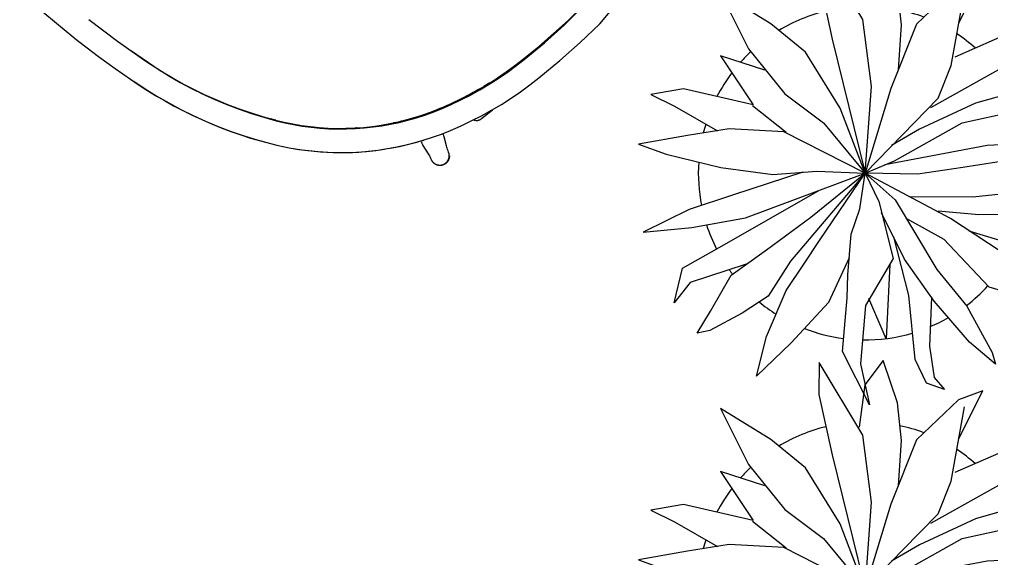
# Model space of a CAD drawing. Header units: millimetres. Extents: x 24870 to 27223, y 1839 to 3696.
# Drawn here: x 27059.7 to 27163.1, y 3025.2 to 3082.6 of the extents above; entities that cross this region are included whole.
import ezdxf

# ---------------------------------------------------------------- set-up
doc = ezdxf.new("R2010")
doc.units = ezdxf.units.MM
doc.layers.add('2-tef-aksesuar', color=30, linetype='Continuous')
doc.layers.add('2-tef-hareketli', color=251, linetype='Continuous')

# ---------------------------------------------------------------- blocks, each defined once
blk = doc.blocks.new('TREEI')
at = {"color": 63, "true_color": 0xafc95e}
for p, q in [((0.00559, 0.14421), (0.00851, 0.15172)), ((0.00851, 0.15172), (0.01319, 0.12981)), ((-0.04055, 0.13731), (-0.05106, 0.14169)), ((-0.05106, 0.14169), (-0.04581, 0.11354)), ((0.00034, 0.10977), (0.00559, 0.14421)), ((0.04591, 0.13419), (0.04532, 0.14482)), ((0.04532, 0.14482), (0.05233, 0.13419)), ((-0.01894, 0.10852), (-0.04055, 0.13731)), ((0.01319, 0.12981), (0.01553, 0.09413)), ((0.03597, 0.11604), (0.04591, 0.13419)), ((0.05233, 0.13419), (0.04883, 0.11729)), ((0.07919, 0.09788), (0.09088, 0.12292)), ((0.09088, 0.12292), (0.08387, 0.08412)), ((-0.05458, 0.10414), (-0.09429, 0.11729)), ((-0.09429, 0.11729), (-0.08028, 0.09476)), ((0.01542, 0.09104), (0.03597, 0.11604)), ((0.04883, 0.11729), (0.02663, 0.08099)), ((-0.04581, 0.11354), (-0.02595, 0.0572)), ((0.0015, 0.07849), (0.00034, 0.10977)), ((-0.03079, 0.07092), (-0.05458, 0.10414)), ((-0.01426, 0.06534), (-0.01894, 0.10852)), ((-0.10013, 0.08787), (-0.11299, 0.09976)), ((-0.11299, 0.09976), (-0.10247, 0.07347)), ((0.05349, 0.06909), (0.07919, 0.09788)), ((-0.08028, 0.09476), (-0.04231, 0.06659)), ((0.01553, 0.09413), (0.01436, 0.06033)), ((0.02429, 0.0572), (0.05583, 0.09476)), ((0.05583, 0.09476), (0.04883, 0.06659)), ((-0.07735, 0.07347), (-0.10013, 0.08787)), ((0.08387, 0.08412), (0.05992, 0.05783)), ((-0.00433, 0.02528), (0.0015, 0.07849)), ((0.02663, 0.08099), (0.01121, 0.04429)), ((-0.10247, 0.07347), (-0.0832, 0.05157)), ((-0.0464, 0.0547), (-0.07735, 0.07347)), ((-0.04231, 0.06659), (-0.02244, 0.04844)), ((-0.00275, 0.03967), (-0.01426, 0.06534)), ((0.0202, 0.05533), (0.05349, 0.06909)), ((0.01436, 0.06033), (0.00799, 0.02665)), ((0.05992, 0.05783), (0.05057, 0.04594)), ((0.07161, 0.05282), (0.10724, 0.05908)), ((0.10724, 0.05908), (0.13879, 0.06283)), ((0.13879, 0.06283), (0.11775, 0.04594)), ((-0.14628, 0.05658), (-0.10948, 0.0572)), ((-0.10831, 0.02905), (-0.14628, 0.05658)), ((-0.10948, 0.0572), (-0.07443, 0.03343)), ((-0.0832, 0.05157), (-0.05282, 0.03529)), ((-0.01285, 0.02893), (-0.0464, 0.0547)), ((-0.02595, 0.0572), (0.00087, -0.00068)), ((0.00502, 0.01965), (0.0202, 0.05533)), ((0.04301, 0.03757), (0.07161, 0.05282)), ((0.05057, 0.04594), (0.03247, 0.02591)), ((0.11775, 0.04594), (0.08913, 0.02966)), ((-0.07443, 0.03343), (-0.01285, 0.00289)), ((-0.05282, 0.03529), (-0.02653, 0.0209)), ((-0.13986, 0.0234), (-0.14744, 0.02778)), ((-0.14744, 0.02778), (-0.11882, 0.01965)), ((-0.07034, 0.01152), (-0.10831, 0.02905)), ((0.03247, 0.02591), (0.01786, 0.0159)), ((0.08913, 0.02966), (0.06927, 0.02278)), ((-0.12992, 0.01026), (-0.13986, 0.0234)), ((-0.11882, 0.01965), (-0.08494, 0.00651)), ((-0.02653, 0.0209), (0.00087, -0.00068)), ((0.00087, -0.00068), (-0.00433, 0.02528)), ((0.00087, -0.00068), (0.00502, 0.01965)), ((0.06927, 0.02278), (0.05174, 0.01652)), ((0.07511, 0.0159), (0.10081, 0.02528)), ((0.10081, 0.02528), (0.12125, 0.02403)), ((0.12125, 0.02403), (0.14521, 0.02028)), ((0.14521, 0.02028), (0.1528, 0.01652)), ((0.05174, 0.01652), (0.00087, -0.00068)), ((0.01786, 0.0159), (0.00087, -0.00068)), ((0.00087, -0.00068), (0.07511, 0.0159)), ((0.1528, 0.01652), (0.13703, 0.01026)), ((-0.11708, -0.00101), (-0.12992, 0.01026)), ((-0.08494, 0.00651), (-0.04522, -0.00225)), ((-0.01952, 0.00463), (-0.07034, 0.01152)), ((0.13703, 0.01026), (0.11191, -0.00037)), ((-0.12094, 0.00238), (-0.15037, -0.01227)), ((0.00087, -0.00068), (-0.01952, 0.00463)), ((0.04707, 0.00088), (0.00087, -0.00068)), ((0.08328, 0.00024), (0.04707, 0.00088)), ((0.11191, -0.00037), (0.08328, 0.00024)), ((-0.05983, -0.00914), (-0.11708, -0.00101)), ((-0.03413, -0.006), (-0.06742, -0.01102)), ((-0.0464, -0.0348), (0.00087, -0.00068)), ((-0.04522, -0.00225), (-0.02405, -0.00464)), ((0.00087, -0.00068), (-0.03704, -0.04357)), ((-0.0353, -0.08425), (0.00087, -0.00068)), ((0.00087, -0.00068), (-0.03413, -0.006)), ((0.00087, -0.00068), (-0.01193, -0.04482)), ((0.00267, -0.04357), (0.00087, -0.00068)), ((0.00087, -0.00068), (0.0272, -0.05483)), ((0.02546, -0.02103), (0.00087, -0.00068)), ((0.08154, -0.02478), (0.00087, -0.00068)), ((0.09966, -0.00011), (0.13644, -0.0129)), ((-0.15037, -0.01227), (-0.09254, -0.02604)), ((-0.06742, -0.01102), (-0.08729, -0.02291)), ((0.10315, -0.01915), (0.03154, -0.00985)), ((0.1528, -0.00852), (0.1347, -0.02353)), ((0.13644, -0.0129), (0.1528, -0.00852)), ((0.1347, -0.02353), (0.10315, -0.01915)), ((-0.08729, -0.02291), (-0.12399, -0.05676)), ((0.04999, -0.03667), (0.02546, -0.02103)), ((0.11366, -0.04105), (0.08154, -0.02478)), ((0.03329, -0.02602), (0.07862, -0.04169)), ((-0.08553, -0.05858), (-0.0464, -0.0348)), ((0.07453, -0.06109), (0.04999, -0.03667)), ((-0.10831, -0.0423), (-0.13986, -0.05796)), ((-0.05783, -0.04175), (-0.07735, -0.06421)), ((-0.03704, -0.04357), (-0.05924, -0.08237)), ((-0.01193, -0.04482), (-0.01602, -0.088)), ((0.01144, -0.07424), (0.00267, -0.04357)), ((0.07862, -0.04169), (0.10782, -0.0517)), ((0.14112, -0.05796), (0.11366, -0.04105)), ((0.03305, -0.08112), (0.02604, -0.05358)), ((0.0272, -0.05483), (0.05466, -0.07798)), ((0.10782, -0.0517), (0.14112, -0.05796)), ((-0.13986, -0.05796), (-0.1235, -0.06296)), ((-0.1235, -0.06296), (-0.08553, -0.05858)), ((0.0979, -0.08988), (0.07453, -0.06109)), ((-0.07735, -0.06421), (-0.0902, -0.0855)), ((0.0126, -0.1124), (0.01144, -0.07424)), ((-0.05924, -0.08237), (-0.06509, -0.13807)), ((0.03013, -0.11991), (0.03247, -0.08112)), ((0.03247, -0.08112), (0.06284, -0.11741)), ((0.05466, -0.07798), (0.07919, -0.09113)), ((0.07453, -0.11178), (0.06167, -0.08173)), ((-0.0902, -0.0855), (-0.09956, -0.11367)), ((-0.08028, -0.10802), (-0.06041, -0.088)), ((-0.05223, -0.12116), (-0.0353, -0.08425)), ((-0.01602, -0.088), (-0.00901, -0.11678)), ((0.0126, -0.09488), (0.03013, -0.11991)), ((0.07919, -0.09113), (0.10841, -0.10615)), ((0.10841, -0.10615), (0.0979, -0.08988)), ((-0.09956, -0.11367), (-0.08028, -0.10802)), ((0.00502, -0.15308), (0.0126, -0.1124)), ((0.08212, -0.12743), (0.07453, -0.11178)), ((-0.06509, -0.13807), (-0.05223, -0.12116)), ((-0.00901, -0.11678), (0.00502, -0.15308)), ((0.06284, -0.11741), (0.08212, -0.12743))]:
    blk.add_line(p, q, dxfattribs=at)
for start, end in [(90.26694, 100.31757), (75.87441, 82.83327), (112.56981, 117.26763), (52.00082, 69.36215), (128.51718, 136.77768), (31.54263, 45.45159), (139.0957, 141.76888), (146.4111, 153.18376), (13.42177, 20.6016), (165.04456, 171.57618), (358.27758, 0.23223), (191.5019, 199.43385), (340.95047, 349.92284), (319.07733, 333.98884), (212.29392, 220.80518), (305.77737, 308.95869), (246.38528, 263.99533), (285.86536, 295.50801), (276.08792, 281.18452)]:
    blk.add_arc((0.00087, -0.00068), 0.11, start, end, dxfattribs=at)
blk = doc.blocks.new('targe plan')
at = {"color": 0}
for p, q in [((2876.32, 127.93), (2879.19, 128.27)), ((2879.19, 128.27), (2883.52, 128.27)), ((2870.63, 126.97), (2873.47, 127.49)), ((2873.47, 127.49), (2876.32, 127.93)), ((2867.09, 126.07), (2868.26, 126.41)), ((2868.26, 126.41), (2869.44, 126.71)), ((2869.44, 126.71), (2870.63, 126.97)), ((2870.64, 126.95), (2870.63, 126.97)), ((2857.2, 125.14), (2857.17, 125.13)), ((2857.23, 125.15), (2857.2, 125.14)), ((2857.27, 125.16), (2857.23, 125.15)), ((2857.3, 125.17), (2857.27, 125.16)), ((2857.28, 125.13), (2857.31, 125.13)), ((2857.34, 125.17), (2857.3, 125.17)), ((2857.31, 125.13), (2857.35, 125.14)), ((2857.37, 125.18), (2857.34, 125.17)), ((2857.35, 125.14), (2857.38, 125.15)), ((2857.4, 125.18), (2857.37, 125.18)), ((2857.38, 125.15), (2857.42, 125.15)), ((2857.44, 125.19), (2857.4, 125.18)), ((2857.42, 125.15), (2857.45, 125.15)), ((2857.47, 125.19), (2857.44, 125.19)), ((2857.45, 125.15), (2857.49, 125.16)), ((2857.51, 125.19), (2857.47, 125.19)), ((2857.49, 125.16), (2857.52, 125.16)), ((2857.51, 125.19), (2857.52, 125.16)), ((2857.54, 125.19), (2857.51, 125.19)), ((2857.52, 125.16), (2857.56, 125.16)), ((2857.57, 125.19), (2857.54, 125.19)), ((2857.56, 125.16), (2857.59, 125.16)), ((2857.61, 125.18), (2857.57, 125.19)), ((2857.59, 125.16), (2857.63, 125.15)), ((2857.64, 125.18), (2857.61, 125.18)), ((2857.63, 125.15), (2857.66, 125.15)), ((2857.67, 125.18), (2857.64, 125.18)), ((2857.66, 125.15), (2857.69, 125.14)), ((2857.71, 125.17), (2857.67, 125.18)), ((2857.69, 125.14), (2857.73, 125.14)), ((2857.74, 125.16), (2857.71, 125.17)), ((2857.73, 125.14), (2857.76, 125.13)), ((2857.77, 125.15), (2857.74, 125.16)), ((2857.81, 125.14), (2857.77, 125.15)), ((2857.84, 125.13), (2857.81, 125.14)), ((2863.4, 125.04), (2864.81, 125.32)), ((2863.64, 124.85), (2864.77, 125.29)), ((2864.73, 125.31), (2864.88, 125.34)), ((2864.77, 125.29), (2865.92, 125.7)), ((2865.92, 125.7), (2867.09, 126.07)), ((2873.2, 124.81), (2875.27, 125.15)), ((2873.89, 125.03), (2876.66, 125.45)), ((2875.27, 125.15), (2877.36, 125.45)), ((2876.66, 125.45), (2879.45, 125.72)), ((2877.36, 125.45), (2879.45, 125.62)), ((2856.52, 124.31), (2856.51, 124.28)), ((2856.51, 124.28), (2856.51, 124.25)), ((2856.51, 124.25), (2856.51, 124.21)), ((2856.51, 124.21), (2856.51, 124.18)), ((2856.53, 124.38), (2856.52, 124.35)), ((2856.52, 124.35), (2856.52, 124.31)), ((2856.52, 124.15), (2856.53, 124.18)), ((2856.53, 124.11), (2856.52, 124.15)), ((2856.54, 124.41), (2856.53, 124.38)), ((2856.53, 124.29), (2856.54, 124.32)), ((2856.53, 124.25), (2856.53, 124.29)), ((2856.53, 124.22), (2856.53, 124.25)), ((2856.53, 124.18), (2856.53, 124.22)), ((2856.53, 124.08), (2856.53, 124.11)), ((2856.55, 124.48), (2856.54, 124.45)), ((2856.54, 124.45), (2856.54, 124.41)), ((2856.54, 124.32), (2856.55, 124.36)), ((2856.56, 124.51), (2856.55, 124.48)), ((2856.55, 124.39), (2856.56, 124.43)), ((2856.55, 124.36), (2856.55, 124.39)), ((2856.58, 124.55), (2856.56, 124.51)), ((2856.56, 124.43), (2856.57, 124.46)), ((2856.57, 124.46), (2856.58, 124.49)), ((2856.59, 124.58), (2856.58, 124.55)), ((2856.58, 124.49), (2856.6, 124.53)), ((2856.6, 124.61), (2856.59, 124.58)), ((2856.62, 124.64), (2856.6, 124.61)), ((2856.6, 124.53), (2856.61, 124.56)), ((2856.61, 124.56), (2856.62, 124.59)), ((2856.63, 124.67), (2856.62, 124.64)), ((2856.62, 124.59), (2856.64, 124.62)), ((2856.65, 124.7), (2856.63, 124.67)), ((2856.64, 124.62), (2856.66, 124.65)), ((2856.67, 124.73), (2856.65, 124.7)), ((2856.66, 124.65), (2856.67, 124.68)), ((2856.69, 124.76), (2856.67, 124.73)), ((2856.67, 124.68), (2856.69, 124.71)), ((2856.71, 124.79), (2856.69, 124.76)), ((2856.69, 124.71), (2856.71, 124.74)), ((2856.73, 124.81), (2856.71, 124.79)), ((2856.71, 124.74), (2856.73, 124.77)), ((2856.75, 124.84), (2856.73, 124.81)), ((2856.73, 124.77), (2856.76, 124.8)), ((2856.77, 124.87), (2856.75, 124.84)), ((2856.76, 124.8), (2856.78, 124.82)), ((2856.8, 124.89), (2856.77, 124.87)), ((2856.78, 124.82), (2856.8, 124.85)), ((2856.82, 124.92), (2856.8, 124.89)), ((2856.8, 124.85), (2856.83, 124.87)), ((2856.85, 124.94), (2856.82, 124.92)), ((2856.83, 124.87), (2856.85, 124.9)), ((2856.87, 124.96), (2856.85, 124.94)), ((2856.85, 124.9), (2856.88, 124.92)), ((2856.9, 124.98), (2856.87, 124.96)), ((2856.88, 124.92), (2856.91, 124.94)), ((2856.93, 125), (2856.9, 124.98)), ((2856.91, 124.94), (2856.93, 124.96)), ((2856.96, 125.02), (2856.93, 125)), ((2856.93, 124.96), (2856.96, 124.98)), ((2856.98, 125.04), (2856.96, 125.02)), ((2856.96, 124.98), (2856.99, 125)), ((2857.01, 125.06), (2856.98, 125.04)), ((2856.99, 125), (2857.02, 125.02)), ((2857.04, 125.07), (2857.01, 125.06)), ((2857.02, 125.02), (2857.05, 125.04)), ((2857.07, 125.09), (2857.04, 125.07)), ((2857.05, 125.04), (2857.08, 125.05)), ((2857.11, 125.1), (2857.07, 125.09)), ((2857.08, 125.05), (2857.12, 125.07)), ((2857.14, 125.12), (2857.11, 125.1)), ((2857.12, 125.07), (2857.15, 125.08)), ((2857.17, 125.13), (2857.14, 125.12)), ((2857.15, 125.08), (2857.18, 125.09)), ((2857.18, 125.09), (2857.21, 125.11)), ((2857.21, 125.11), (2857.25, 125.12)), ((2857.25, 125.12), (2857.28, 125.13)), ((2857.76, 125.13), (2857.8, 125.12)), ((2857.8, 125.12), (2857.83, 125.11)), ((2857.83, 125.11), (2857.86, 125.1)), ((2857.87, 125.12), (2857.84, 125.13)), ((2857.86, 125.1), (2857.89, 125.09)), ((2857.9, 125.11), (2857.87, 125.12)), ((2857.89, 125.09), (2857.93, 125.08)), ((2857.93, 125.09), (2857.9, 125.11)), ((2857.96, 125.08), (2857.93, 125.09)), ((2857.93, 125.08), (2857.96, 125.06)), ((2857.99, 125.06), (2857.96, 125.08)), ((2857.96, 125.06), (2857.99, 125.05)), ((2858.02, 125.05), (2857.99, 125.06)), ((2857.99, 125.05), (2858.02, 125.03)), ((2858.05, 125.03), (2858.02, 125.05)), ((2858.02, 125.03), (2858.05, 125.01)), ((2858.08, 125.01), (2858.05, 125.03)), ((2858.05, 125.01), (2858.08, 125)), ((2858.11, 124.99), (2858.08, 125.01)), ((2858.08, 125), (2858.11, 124.98)), ((2858.13, 124.97), (2858.11, 124.99)), ((2858.11, 124.98), (2858.13, 124.96)), ((2858.16, 124.95), (2858.13, 124.97)), ((2858.13, 124.96), (2858.16, 124.94)), ((2858.16, 124.94), (2858.19, 124.91)), ((2858.19, 124.91), (2858.21, 124.89)), ((2858.21, 124.89), (2858.24, 124.87)), ((2858.24, 124.87), (2858.26, 124.84)), ((2858.26, 124.84), (2858.28, 124.82)), ((2858.28, 124.82), (2858.31, 124.79)), ((2858.31, 124.79), (2858.33, 124.76)), ((2858.33, 124.76), (2858.35, 124.73)), ((2858.35, 124.73), (2858.37, 124.71)), ((2858.37, 124.71), (2858.38, 124.68)), ((2858.38, 124.68), (2858.4, 124.65)), ((2858.4, 124.65), (2858.42, 124.62)), ((2858.42, 124.62), (2858.49, 124.49)), ((2858.49, 124.49), (2858.56, 124.36)), ((2858.56, 124.36), (2858.63, 124.25)), ((2858.63, 124.25), (2858.7, 124.13)), ((2858.7, 124.13), (2858.78, 124.02)), ((2861.41, 123.86), (2862.51, 124.37)), ((2862.51, 124.37), (2863.64, 124.85)), ((2862.76, 124.48), (2862.77, 124.51)), ((2862.77, 124.51), (2862.78, 124.53)), ((2862.78, 124.53), (2862.79, 124.56)), ((2862.79, 124.56), (2862.8, 124.58)), ((2862.8, 124.58), (2862.81, 124.61)), ((2862.81, 124.61), (2862.83, 124.63)), ((2862.83, 124.63), (2862.84, 124.66)), ((2862.84, 124.66), (2862.86, 124.68)), ((2862.86, 124.68), (2862.87, 124.7)), ((2862.87, 124.7), (2862.89, 124.73)), ((2862.89, 124.73), (2862.9, 124.75)), ((2862.9, 124.75), (2862.92, 124.77)), ((2862.92, 124.77), (2862.94, 124.79)), ((2862.94, 124.79), (2862.96, 124.81)), ((2862.96, 124.81), (2862.98, 124.83)), ((2862.98, 124.83), (2863, 124.85)), ((2863, 124.85), (2863.02, 124.87)), ((2863.02, 124.87), (2863.04, 124.88)), ((2863.04, 124.88), (2863.06, 124.9)), ((2863.06, 124.9), (2863.09, 124.92)), ((2863.09, 124.92), (2863.11, 124.93)), ((2863.11, 124.93), (2863.13, 124.94)), ((2863.13, 124.94), (2863.16, 124.96)), ((2863.16, 124.96), (2863.18, 124.97)), ((2863.18, 124.97), (2863.21, 124.98)), ((2863.21, 124.98), (2863.23, 124.99)), ((2863.23, 124.99), (2863.26, 125)), ((2863.26, 125), (2863.29, 125.01)), ((2863.29, 125.01), (2863.31, 125.02)), ((2863.31, 125.02), (2863.34, 125.03)), ((2863.34, 125.03), (2863.37, 125.03)), ((2863.37, 125.03), (2863.39, 125.04)), ((2863.39, 125.04), (2863.39, 125.04)), ((2863.39, 125.04), (2863.39, 125.04)), ((2863.39, 125.04), (2863.39, 125.04)), ((2863.39, 125.04), (2863.39, 125.04)), ((2863.39, 125.04), (2863.39, 125.04)), ((2863.39, 125.04), (2863.39, 125.04)), ((2863.39, 125.04), (2863.39, 125.04)), ((2863.39, 125.04), (2863.39, 125.04)), ((2863.39, 125.04), (2863.39, 125.04)), ((2863.39, 125.04), (2863.39, 125.04)), ((2863.39, 125.04), (2863.39, 125.04)), ((2863.39, 125.04), (2863.39, 125.04)), ((2863.39, 125.04), (2863.39, 125.04)), ((2863.39, 125.04), (2863.39, 125.04)), ((2863.39, 125.04), (2863.39, 125.04)), ((2863.39, 125.04), (2863.39, 125.04)), ((2863.39, 125.04), (2863.39, 125.04)), ((2863.39, 125.04), (2863.39, 125.04)), ((2863.39, 125.04), (2863.39, 125.04)), ((2863.39, 125.04), (2863.4, 125.04)), ((2863.46, 125.05), (2863.5, 125.06)), ((2868.91, 123.99), (2870.01, 124.27)), ((2868.91, 123.89), (2870.01, 124.17)), ((2870.01, 124.27), (2871.13, 124.52)), ((2870.01, 124.17), (2871.13, 124.42)), ((2871.13, 124.52), (2873.89, 125.03)), ((2871.13, 124.42), (2873.2, 124.81)), ((2871.13, 124.53), (2871.13, 124.52)), ((2871.13, 124.52), (2871.13, 124.52)), ((2856.53, 124.05), (2856.53, 124.08)), ((2856.53, 124.01), (2856.53, 124.05)), ((2856.54, 123.98), (2856.53, 124.01)), ((2856.55, 123.94), (2856.54, 123.98)), ((2856.56, 123.91), (2856.55, 123.94)), ((2856.56, 123.87), (2856.56, 123.91)), ((2856.57, 123.84), (2856.56, 123.87)), ((2856.59, 123.81), (2856.57, 123.84)), ((2856.6, 123.77), (2856.59, 123.81)), ((2856.61, 123.74), (2856.6, 123.77)), ((2856.63, 123.71), (2856.61, 123.74)), ((2856.69, 123.58), (2856.63, 123.71)), ((2856.75, 123.45), (2856.69, 123.58)), ((2856.8, 123.32), (2856.75, 123.45)), ((2856.85, 123.19), (2856.8, 123.32)), ((2856.9, 123.07), (2856.85, 123.19)), ((2857.22, 122.08), (2856.9, 123.07)), ((2858.78, 124.02), (2859.35, 123.22)), ((2859.35, 123.22), (2859.42, 123.12)), ((2859.41, 122.82), (2860.32, 123.31)), ((2859.42, 123.12), (2859.49, 123.01)), ((2860.32, 123.31), (2861.41, 123.86)), ((2865.64, 122.95), (2866.72, 123.33)), ((2865.64, 122.85), (2866.72, 123.23)), ((2866.88, 123.28), (2866.18, 123.04)), ((2866.34, 123.11), (2866.21, 123.06)), ((2866.72, 123.33), (2867.81, 123.68)), ((2866.72, 123.23), (2867.81, 123.58)), ((2867.81, 123.68), (2868.91, 123.99)), ((2867.81, 123.58), (2868.91, 123.89)), ((2857.27, 121.96), (2857.22, 122.08)), ((2857.66, 121.75), (2858.53, 122.3)), ((2858.53, 122.3), (2859.41, 122.82)), ((2859.49, 123.01), (2859.55, 122.9)), ((2862.49, 121.61), (2863.53, 122.09)), ((2864.03, 122.21), (2863.06, 121.78)), ((2863.06, 121.78), (2863.67, 122.06)), ((2863.53, 122.09), (2864.58, 122.54)), ((2863.53, 121.99), (2864.58, 122.44)), ((2863.79, 122.1), (2863.68, 122.05)), ((2864.33, 122.34), (2863.78, 122.11)), ((2865.01, 122.61), (2864.03, 122.21)), ((2864.38, 122.35), (2864.33, 122.33)), ((2864.97, 122.6), (2864.38, 122.36)), ((2864.58, 122.54), (2865.64, 122.95)), ((2864.58, 122.44), (2865.64, 122.85)), ((2864.88, 122.56), (2864.98, 122.6)), ((2865.58, 122.82), (2864.99, 122.6)), ((2865.88, 122.94), (2865.65, 122.85)), ((2866.18, 123.04), (2866.21, 123.06)), ((2855.98, 120.56), (2856.81, 121.17)), ((2856.36, 120.85), (2857.19, 121.45)), ((2856.81, 121.17), (2857.66, 121.75)), ((2857.32, 121.83), (2857.27, 121.96)), ((2857.37, 121.7), (2857.32, 121.83)), ((2857.42, 121.6), (2857.7, 121.78)), ((2860.64, 120.65), (2861.47, 121.1)), ((2861.48, 121), (2861.04, 120.77)), ((2861.47, 121.1), (2862.49, 121.61)), ((2861.47, 121), (2862.49, 121.51)), ((2861.47, 121), (2861.48, 121)), ((2861.75, 121.15), (2861.5, 121.02)), ((2862.04, 121.29), (2861.75, 121.14)), ((2861.75, 121.14), (2861.78, 121.16)), ((2862.62, 121.57), (2862.39, 121.46)), ((2862.49, 121.51), (2863.53, 121.99)), ((2863.2, 121.84), (2863.03, 121.76)), ((2854.76, 119.59), (2855.55, 120.24)), ((2855.17, 119.92), (2855.98, 120.56)), ((2855.55, 120.24), (2856.36, 120.85)), ((2859.03, 119.66), (2859.83, 120.17)), ((2859.03, 119.56), (2859.83, 120.07)), ((2859.66, 119.98), (2859.62, 119.96)), ((2859.89, 120.11), (2859.66, 119.97)), ((2859.8, 120.06), (2859.77, 120.04)), ((2859.84, 120.09), (2859.8, 120.06)), ((2859.83, 120.17), (2860.64, 120.65)), ((2859.83, 120.07), (2860.64, 120.55)), ((2859.87, 120.12), (2859.84, 120.09)), ((2859.9, 120.14), (2859.87, 120.12)), ((2859.94, 120.17), (2859.9, 120.14)), ((2859.97, 120.2), (2859.94, 120.17)), ((2860.06, 120.3), (2859.97, 120.2)), ((2860.41, 120.42), (2860.12, 120.25)), ((2860.91, 120.7), (2860.57, 120.51)), ((2860.64, 120.55), (2861.47, 121)), ((2860.94, 120.72), (2860.91, 120.7)), ((2853.62, 118.56), (2854.39, 119.25)), ((2853.76, 118.7), (2854.3, 119.19)), ((2854.39, 119.25), (2855.17, 119.92)), ((2857.5, 118.57), (2858.26, 119.13)), ((2857.5, 118.47), (2858.26, 119.03)), ((2858.26, 119.13), (2859.03, 119.66)), ((2858.26, 119.03), (2859.03, 119.56)), ((2859.37, 119.87), (2859.33, 119.86)), ((2859.33, 119.76), (2859.33, 119.85)), ((2859.41, 119.88), (2859.37, 119.87)), ((2859.44, 119.89), (2859.41, 119.88)), ((2859.48, 119.9), (2859.44, 119.89)), ((2859.52, 119.91), (2859.48, 119.9)), ((2859.55, 119.93), (2859.52, 119.91)), ((2859.59, 119.94), (2859.55, 119.93)), ((2859.62, 119.96), (2859.59, 119.94)), ((2852.78, 117.76), (2853.27, 118.23)), ((2852.89, 117.85), (2853.62, 118.56)), ((2853.27, 118.23), (2853.76, 118.7)), ((2856.03, 117.37), (2856.75, 117.98)), ((2856.75, 117.98), (2857.5, 118.57)), ((2856.75, 117.88), (2857.5, 118.47)), ((2857.27, 118.31), (2857.06, 118.14)), ((2857.33, 118.36), (2857.33, 118.44)), ((2857.74, 118.66), (2857.71, 118.63)), ((2857.81, 118.71), (2857.84, 118.74)), ((2851.49, 116.34), (2852.17, 117.1)), ((2851.85, 116.77), (2852.31, 117.27)), ((2852.17, 117.1), (2852.89, 117.85)), ((2852.31, 117.27), (2852.78, 117.76)), ((2855.34, 116.74), (2856.03, 117.37)), ((2855.34, 116.64), (2856.03, 117.27)), ((2856.03, 117.27), (2856.75, 117.88)), ((2850.83, 115.55), (2851.49, 116.34)), ((2850.97, 115.74), (2851.4, 116.26)), ((2851.4, 116.26), (2851.85, 116.77)), ((2854.01, 115.4), (2854.66, 116.08)), ((2854.01, 115.3), (2854.66, 115.98)), ((2854.66, 116.08), (2855.34, 116.74)), ((2854.66, 115.98), (2855.34, 116.64)), ((2850.13, 114.68), (2850.54, 115.21)), ((2850.19, 114.74), (2850.83, 115.55)), ((2850.54, 115.21), (2850.97, 115.74)), ((2853.38, 114.7), (2854.01, 115.4)), ((2853.38, 114.6), (2854.01, 115.3)), ((2854.13, 115.45), (2854.11, 115.41)), ((2854.33, 115.64), (2854.36, 115.69)), ((2849.01, 113.05), (2849.59, 113.9)), ((2849.35, 113.58), (2849.74, 114.14)), ((2849.59, 113.9), (2850.19, 114.74)), ((2849.74, 114.14), (2850.13, 114.68)), ((2852.19, 113.23), (2852.77, 113.98)), ((2852.19, 113.13), (2852.77, 113.88)), ((2852.77, 113.98), (2853.38, 114.7)), ((2852.77, 113.88), (2853.38, 114.6)), ((2848.46, 112.18), (2849.01, 113.05)), ((2848.62, 112.46), (2848.98, 113.02)), ((2848.98, 113.02), (2849.35, 113.58)), ((2851.63, 112.47), (2852.19, 113.23)), ((2851.63, 112.37), (2852.19, 113.13)), ((2847.93, 111.3), (2848.27, 111.88)), ((2847.95, 111.29), (2848.46, 112.18)), ((2848.27, 111.88), (2848.62, 112.46)), ((2851.11, 111.69), (2851.63, 112.47)), ((2851.11, 111.59), (2851.63, 112.37)), ((2847.3, 110.1), (2847.61, 110.71)), ((2847.46, 110.38), (2847.95, 111.29)), ((2847.61, 110.71), (2847.93, 111.3)), ((2850.13, 110.07), (2850.6, 110.89)), ((2850.13, 109.97), (2850.6, 110.79)), ((2850.6, 110.89), (2851.11, 111.69)), ((2850.6, 110.79), (2851.11, 111.59)), ((2847.01, 109.46), (2847.46, 110.38)), ((2847.01, 109.49), (2847.3, 110.1)), ((2849.68, 109.24), (2850.13, 110.07)), ((2849.68, 109.14), (2850.13, 109.97)), ((2846.4, 108.13), (2847.01, 109.46)), ((2846.55, 108.49), (2847.01, 109.49)), ((2847.02, 109.45), (2847.01, 109.46)), ((2849.27, 108.39), (2849.68, 109.24)), ((2849.27, 108.29), (2849.68, 109.14)), ((2845.85, 106.78), (2846.4, 108.13)), ((2846.11, 107.47), (2846.55, 108.49)), ((2848.7, 107.14), (2849.27, 108.39)), ((2849.27, 108.32), (2848.71, 107.1)), ((2848.87, 107.43), (2849.27, 108.29)), ((2849.27, 108.29), (2849.28, 108.36)), ((2845.33, 105.42), (2845.85, 106.78)), ((2845.7, 106.44), (2846.11, 107.47)), ((2848.14, 105.69), (2848.5, 106.56)), ((2848.17, 105.86), (2848.7, 107.14)), ((2848.71, 107.1), (2848.2, 105.86)), ((2848.5, 106.56), (2848.87, 107.43)), ((2845.31, 105.4), (2845.7, 106.44)), ((2847.68, 104.57), (2848.17, 105.86)), ((2848.2, 105.86), (2847.72, 104.61)), ((2847.8, 104.8), (2848.14, 105.69)), ((2844.86, 104.03), (2845.33, 105.42)), ((2844.94, 104.35), (2845.31, 105.4)), ((2847.24, 103.26), (2847.68, 104.57)), ((2847.72, 104.61), (2847.28, 103.34)), ((2847.48, 103.9), (2847.8, 104.8)), ((2844.43, 102.64), (2844.86, 104.03)), ((2844.61, 103.29), (2844.94, 104.35)), ((2847.18, 103), (2847.48, 103.9)), ((2844.05, 101.23), (2844.43, 102.64)), ((2844.3, 102.22), (2844.61, 103.29)), ((2846.83, 101.94), (2847.24, 103.26)), ((2847.28, 103.34), (2846.88, 102.06)), ((2846.9, 102.09), (2847.18, 103)), ((2844.01, 101.14), (2844.3, 102.22)), ((2846.47, 100.61), (2846.83, 101.94)), ((2846.88, 102.06), (2846.52, 100.77)), ((2846.64, 101.17), (2846.9, 102.09)), ((2843.71, 99.81), (2844.05, 101.23)), ((2843.75, 100.06), (2844.01, 101.14)), ((2846.15, 99.26), (2846.47, 100.61)), ((2846.4, 100.35), (2846.64, 101.27)), ((2846.4, 100.25), (2846.64, 101.17)), ((2843.42, 98.38), (2843.71, 99.81)), ((2843.52, 98.97), (2843.75, 100.06)), ((2845.99, 98.39), (2846.18, 99.33)), ((2846.18, 99.33), (2846.4, 100.25)), ((2843.17, 96.94), (2843.42, 98.38)), ((2843.31, 97.88), (2843.52, 98.97)), ((2845.81, 97.46), (2845.99, 98.39)), ((2845.87, 97.91), (2846.15, 99.26)), ((2843.13, 96.8), (2843.31, 97.88)), ((2845.64, 96.55), (2845.87, 97.91)), ((2845.65, 96.52), (2845.81, 97.46)), ((2842.97, 95.5), (2843.17, 96.94)), ((2842.98, 95.71), (2843.13, 96.8)), ((2845.45, 95.18), (2845.64, 96.55)), ((2845.51, 95.59), (2845.65, 96.52)), ((2842.81, 94.04), (2842.97, 95.5)), ((2842.85, 94.62), (2842.98, 95.71)), ((2845.3, 93.81), (2845.45, 95.18)), ((2845.4, 94.65), (2845.51, 95.59)), ((2842.59, 91.64), (2842.85, 94.62)), ((2845.13, 91.8), (2845.4, 94.65)), ((2842.83, 94.04), (2842.81, 94.04)), ((2844.99, 89.99), (2845.3, 93.8)), ((2845.3, 93.8), (2845.28, 93.8)), ((2845.3, 93.7), (2845.29, 93.8)), ((2845.29, 93.72), (2845.29, 93.64)), ((2842.44, 89.5), (2842.59, 91.64)), ((2844.82, 86.17), (2844.99, 89.99)), ((2842.3, 86.28), (2842.44, 89.5)), ((2842.3, 86.16), (2842.3, 86.28)), ((2842.32, 86.16), (2842.31, 86.16)), ((2842.32, 86.16), (2842.32, 86.25)), ((2842.32, 78.65), (2842.32, 86.16))]:
    blk.add_line(p, q, dxfattribs=at)

msp = doc.modelspace()

# ---------------------------------------------------------------- block references
at = {"layer": '2-tef-aksesuar', "lineweight": 0, "xscale": 161.2800000000001, "yscale": 161.2800000000001, "zscale": 161.2800000000001, "rotation": 217.1429424169666}
for p in [(27149.809, 3066.24), (27149.809, 3022.019)]:
    msp.add_blockref('TREEI', p, dxfattribs=at)
at = {"layer": '2-tef-hareketli', "xscale": -1, "rotation": 230.2737206156026}
msp.add_blockref('targe plan', (25182.598, 949.705), dxfattribs=at)

doc.saveas('drawing.dxf')
